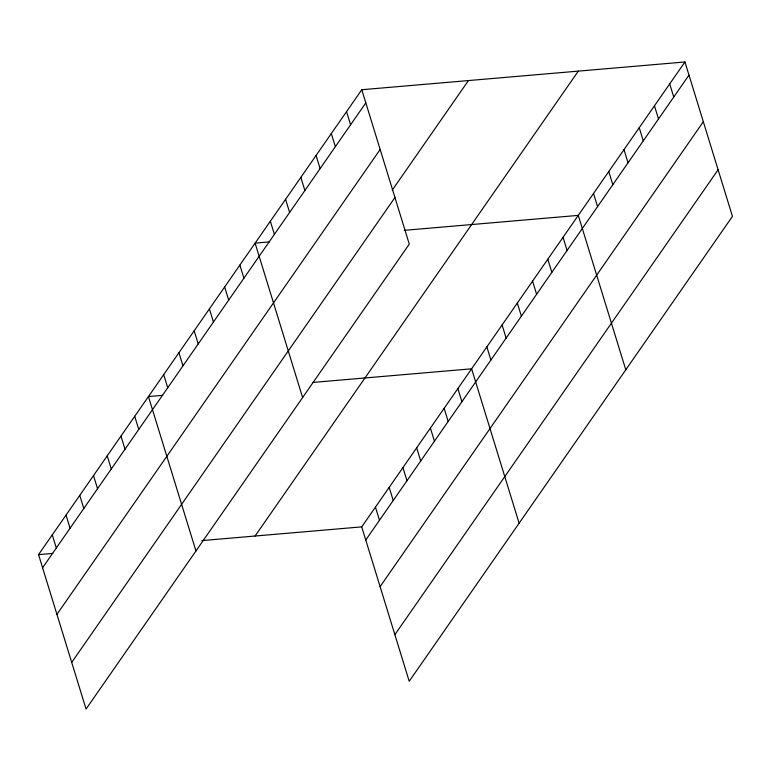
<?xml version="1.0" encoding="UTF-8"?>
<svg xmlns="http://www.w3.org/2000/svg" width="771" height="771" viewBox="0 0 771 771"><rect width="100%" height="100%" fill="white"/><g stroke="black" fill="none" stroke-linecap="round" stroke-linejoin="round"><path stroke-width="1.16" d="M361.782 89.725L409.285 244.128L86.053 709.031L38.55 554.628L361.782 89.725L684.947 61.969L732.45 216.372L409.218 681.275L361.715 526.872L684.947 61.969M42.588 567.755L365.82 102.861M56.929 614.381L380.161 149.478M392.237 190.148L468.431 80.569M71.713 662.405L394.945 197.511M255.076 536.028L578.308 71.134M365.753 540.008L688.995 75.105M380.103 586.625L703.335 121.722M394.877 634.658L718.109 169.755M269.339 241.921L255.114 243.144L302.618 397.547M404.293 230.336L578.279 215.388L625.782 369.791M162.671 395.34L148.446 396.564L195.95 550.966M312.987 382.426L471.621 368.808L519.114 523.21M38.55 554.628L52.765 553.405M201.906 540.596L361.715 526.872M669.71 83.885L673.748 97.021M654.473 105.81L658.511 118.936M639.236 127.726L643.274 140.852M623.999 149.641L628.037 162.768M608.762 171.557L612.8 184.693M593.525 193.473L597.564 206.609M563.042 237.304L567.08 250.44M547.805 259.22L551.843 272.356M532.568 281.136L536.606 294.271M517.331 303.051L521.369 316.187M502.094 324.976L506.133 338.103M486.858 346.892L490.896 360.018M457.878 388.565L461.916 401.701M444.144 408.322L448.182 421.458M346.545 111.641L350.583 124.777M430.401 428.078L434.439 441.214M331.308 133.556L335.346 146.692M416.668 447.835L420.706 460.971M316.071 155.472L320.11 168.608M402.925 467.592L406.972 480.728M300.835 177.397L304.873 190.524M389.191 487.359L393.229 500.485M285.588 199.313L289.636 212.439M375.458 507.116L379.496 520.242M270.351 221.229L274.399 234.355M239.877 265.06L243.915 278.196M224.64 286.976L228.679 300.112M209.404 308.892L213.442 322.027M194.167 330.807L198.205 343.943M178.93 352.723L182.968 365.859M163.683 374.639L167.731 387.774M134.713 416.321L138.751 429.447M120.97 436.078L125.018 449.214M107.236 455.834L111.275 468.97M93.503 475.591L97.541 488.727M79.76 495.348L83.798 508.484M66.027 515.105L70.065 528.241M52.283 534.872L56.331 547.998"/></g></svg>
